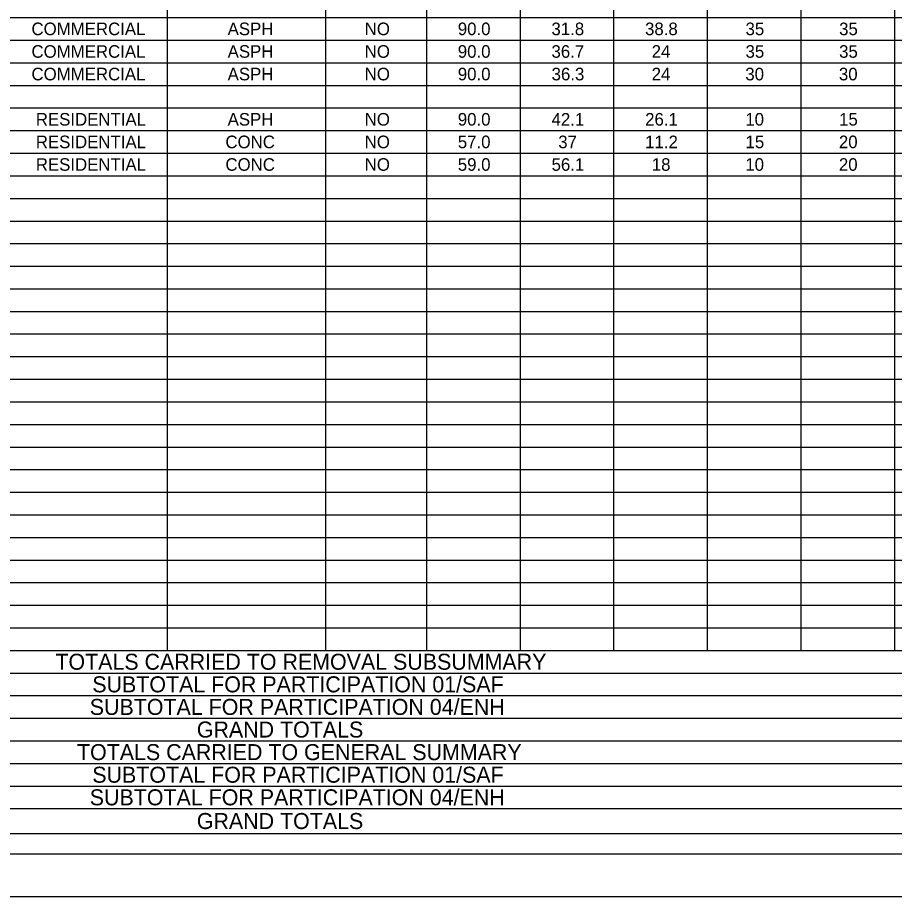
# Model space of a CAD drawing. Extents: x 0 to 680, y 0 to 440.
# Drawn here: x 141.6 to 349, y 0 to 207.7 of the extents above; entities that cross this region are included whole.
import ezdxf

# ---------------------------------------------------------------- set-up
doc = ezdxf.new("R2010")
doc.units = 0
for name, color, linetype in [('Default', 7, 'Continuous'), ('SH_Border', 7, 'Continuous'), ('SH_Cut_Line', 7, 'Continuous')]:
    doc.layers.add(name, color=color, linetype=linetype)

msp = doc.modelspace()

# ---------------------------------------------------------------- linework, layer by layer
at = {"layer": 'Default'}
for p, q in [((177.02, 223.72), (177.02, 207.7)), ((214.41, 223.72), (214.41, 207.7)), ((238.31, 223.72), (238.31, 207.7)), ((260.44, 223.72), (260.44, 207.7)), ((282.57, 223.72), (282.57, 207.7)), ((304.7, 223.72), (304.7, 207.7)), ((326.83, 223.72), (326.83, 207.7)), ((348.96, 223.72), (348.96, 207.7)), ((64.34, 207.7), (214.41, 207.7)), ((177.02, 207.7), (177.02, 202.35)), ((214.41, 207.7), (238.31, 207.7)), ((214.41, 207.7), (214.41, 202.35)), ((238.31, 207.7), (282.57, 207.7)), ((238.31, 207.7), (238.31, 202.35)), ((260.44, 207.7), (260.44, 202.35)), ((282.57, 207.7), (304.7, 207.7)), ((282.57, 207.7), (282.57, 202.35)), ((304.7, 207.7), (348.96, 207.7)), ((304.7, 207.7), (304.7, 202.35)), ((326.83, 207.7), (326.83, 202.35)), ((348.96, 207.7), (371.09, 207.7)), ((348.96, 207.7), (348.96, 202.35)), ((64.34, 202.35), (214.41, 202.35)), ((177.02, 202.35), (177.02, 197.01)), ((214.41, 202.35), (238.31, 202.35)), ((214.41, 202.35), (214.41, 197.01)), ((238.31, 202.35), (282.57, 202.35)), ((238.31, 202.35), (238.31, 197.01)), ((260.44, 202.35), (260.44, 197.01)), ((282.57, 202.35), (304.7, 202.35)), ((282.57, 202.35), (282.57, 197.01)), ((304.7, 202.35), (348.96, 202.35)), ((304.7, 202.35), (304.7, 197.01)), ((326.83, 202.35), (326.83, 197.01)), ((348.96, 202.35), (371.09, 202.35)), ((348.96, 202.35), (348.96, 197.01)), ((64.34, 197.01), (214.41, 197.01)), ((177.02, 197.01), (177.02, 191.67)), ((214.41, 197.01), (238.31, 197.01)), ((214.41, 197.01), (214.41, 191.67)), ((238.31, 197.01), (282.57, 197.01)), ((238.31, 197.01), (238.31, 191.67)), ((260.44, 197.01), (260.44, 191.67)), ((282.57, 197.01), (304.7, 197.01)), ((282.57, 197.01), (282.57, 191.67)), ((304.7, 197.01), (348.96, 197.01)), ((304.7, 197.01), (304.7, 191.67)), ((326.83, 197.01), (326.83, 191.67)), ((348.96, 197.01), (371.09, 197.01)), ((348.96, 197.01), (348.96, 191.67)), ((64.34, 191.67), (214.41, 191.67)), ((177.02, 191.67), (177.02, 186.33)), ((214.41, 191.67), (238.31, 191.67)), ((214.41, 191.67), (214.41, 186.33)), ((238.31, 191.67), (282.57, 191.67)), ((238.31, 191.67), (238.31, 186.33)), ((260.44, 191.67), (260.44, 186.33)), ((282.57, 191.67), (304.7, 191.67)), ((282.57, 191.67), (282.57, 186.33)), ((304.7, 191.67), (348.96, 191.67)), ((304.7, 191.67), (304.7, 186.33)), ((326.83, 191.67), (326.83, 186.33)), ((348.96, 191.67), (371.09, 191.67)), ((348.96, 191.67), (348.96, 186.33)), ((64.34, 186.33), (214.41, 186.33)), ((177.02, 186.33), (177.02, 180.99)), ((214.41, 186.33), (238.31, 186.33)), ((214.41, 186.33), (214.41, 180.99)), ((238.31, 186.33), (282.57, 186.33)), ((238.31, 186.33), (238.31, 180.99)), ((260.44, 186.33), (260.44, 180.99)), ((282.57, 186.33), (304.7, 186.33)), ((282.57, 186.33), (282.57, 180.99)), ((304.7, 186.33), (348.96, 186.33)), ((304.7, 186.33), (304.7, 180.99)), ((326.83, 186.33), (326.83, 180.99)), ((348.96, 186.33), (371.09, 186.33)), ((348.96, 186.33), (348.96, 180.99)), ((64.34, 180.99), (214.41, 180.99)), ((177.02, 180.99), (177.02, 175.65)), ((214.41, 180.99), (238.31, 180.99)), ((214.41, 180.99), (214.41, 175.65)), ((238.31, 180.99), (282.57, 180.99)), ((238.31, 180.99), (238.31, 175.65)), ((260.44, 180.99), (260.44, 175.65)), ((282.57, 180.99), (304.7, 180.99)), ((282.57, 180.99), (282.57, 175.65)), ((304.7, 180.99), (348.96, 180.99)), ((304.7, 180.99), (304.7, 175.65)), ((326.83, 180.99), (326.83, 175.65)), ((348.96, 180.99), (371.09, 180.99)), ((348.96, 180.99), (348.96, 175.65)), ((64.34, 175.65), (214.41, 175.65)), ((177.02, 175.65), (177.02, 170.31)), ((214.41, 175.65), (238.31, 175.65)), ((214.41, 175.65), (214.41, 170.31)), ((238.31, 175.65), (282.57, 175.65)), ((238.31, 175.65), (238.31, 170.31)), ((260.44, 175.65), (260.44, 170.31)), ((282.57, 175.65), (304.7, 175.65)), ((282.57, 175.65), (282.57, 170.31)), ((304.7, 175.65), (348.96, 175.65)), ((304.7, 175.65), (304.7, 170.31)), ((326.83, 175.65), (326.83, 170.31)), ((348.96, 175.65), (371.09, 175.65)), ((348.96, 175.65), (348.96, 170.31)), ((64.34, 170.31), (214.41, 170.31)), ((177.02, 170.31), (177.02, 164.96)), ((214.41, 170.31), (238.31, 170.31)), ((214.41, 170.31), (214.41, 164.96)), ((238.31, 170.31), (282.57, 170.31)), ((238.31, 170.31), (238.31, 164.96)), ((260.44, 170.31), (260.44, 164.96)), ((282.57, 170.31), (304.7, 170.31)), ((282.57, 170.31), (282.57, 164.96)), ((304.7, 170.31), (348.96, 170.31)), ((304.7, 170.31), (304.7, 164.96)), ((326.83, 170.31), (326.83, 164.96)), ((348.96, 170.31), (371.09, 170.31)), ((348.96, 170.31), (348.96, 164.96)), ((64.34, 164.96), (214.41, 164.96)), ((177.02, 164.96), (177.02, 159.62)), ((214.41, 164.96), (238.31, 164.96)), ((214.41, 164.96), (214.41, 159.62)), ((238.31, 164.96), (282.57, 164.96)), ((238.31, 164.96), (238.31, 159.62)), ((260.44, 164.96), (260.44, 159.62)), ((282.57, 164.96), (304.7, 164.96)), ((282.57, 164.96), (282.57, 159.62)), ((304.7, 164.96), (348.96, 164.96)), ((304.7, 164.96), (304.7, 159.62)), ((326.83, 164.96), (326.83, 159.62)), ((348.96, 164.96), (371.09, 164.96)), ((348.96, 164.96), (348.96, 159.62)), ((64.34, 159.62), (214.41, 159.62)), ((177.02, 159.62), (177.02, 154.28)), ((214.41, 159.62), (238.31, 159.62)), ((214.41, 159.62), (214.41, 154.28)), ((238.31, 159.62), (282.57, 159.62)), ((238.31, 159.62), (238.31, 154.28)), ((260.44, 159.62), (260.44, 154.28)), ((282.57, 159.62), (304.7, 159.62)), ((282.57, 159.62), (282.57, 154.28)), ((304.7, 159.62), (348.96, 159.62)), ((304.7, 159.62), (304.7, 154.28)), ((326.83, 159.62), (326.83, 154.28)), ((348.96, 159.62), (371.09, 159.62)), ((348.96, 159.62), (348.96, 154.28)), ((64.34, 154.28), (214.41, 154.28)), ((177.02, 154.28), (177.02, 148.94)), ((214.41, 154.28), (238.31, 154.28)), ((214.41, 154.28), (214.41, 148.94)), ((238.31, 154.28), (282.57, 154.28)), ((238.31, 154.28), (238.31, 148.94)), ((260.44, 154.28), (260.44, 148.94)), ((282.57, 154.28), (304.7, 154.28)), ((282.57, 154.28), (282.57, 148.94)), ((304.7, 154.28), (348.96, 154.28)), ((304.7, 154.28), (304.7, 148.94)), ((326.83, 154.28), (326.83, 148.94)), ((348.96, 154.28), (371.09, 154.28)), ((348.96, 154.28), (348.96, 148.94)), ((64.34, 148.94), (214.41, 148.94)), ((177.02, 148.94), (177.02, 143.6)), ((214.41, 148.94), (238.31, 148.94)), ((214.41, 148.94), (214.41, 143.6)), ((238.31, 148.94), (282.57, 148.94)), ((238.31, 148.94), (238.31, 143.6)), ((260.44, 148.94), (260.44, 143.6)), ((282.57, 148.94), (304.7, 148.94)), ((282.57, 148.94), (282.57, 143.6)), ((304.7, 148.94), (348.96, 148.94)), ((304.7, 148.94), (304.7, 143.6)), ((326.83, 148.94), (326.83, 143.6)), ((348.96, 148.94), (371.09, 148.94)), ((348.96, 148.94), (348.96, 143.6)), ((64.34, 143.6), (214.41, 143.6)), ((177.02, 143.6), (177.02, 138.26)), ((214.41, 143.6), (238.31, 143.6)), ((214.41, 143.6), (214.41, 138.26)), ((238.31, 143.6), (282.57, 143.6)), ((238.31, 143.6), (238.31, 138.26)), ((260.44, 143.6), (260.44, 138.26)), ((282.57, 143.6), (304.7, 143.6)), ((282.57, 143.6), (282.57, 138.26)), ((304.7, 143.6), (348.96, 143.6)), ((304.7, 143.6), (304.7, 138.26)), ((326.83, 143.6), (326.83, 138.26)), ((348.96, 143.6), (371.09, 143.6)), ((348.96, 143.6), (348.96, 138.26)), ((64.34, 138.26), (214.41, 138.26)), ((177.02, 138.26), (177.02, 127.57)), ((214.41, 138.26), (238.31, 138.26)), ((214.41, 138.26), (214.41, 127.57)), ((238.31, 138.26), (282.57, 138.26)), ((238.31, 138.26), (238.31, 127.57)), ((260.44, 138.26), (260.44, 127.57)), ((282.57, 138.26), (304.7, 138.26)), ((282.57, 138.26), (282.57, 127.57)), ((304.7, 138.26), (348.96, 138.26)), ((304.7, 138.26), (304.7, 127.57)), ((326.83, 138.26), (326.83, 127.57)), ((348.96, 138.26), (371.09, 138.26)), ((348.96, 138.26), (348.96, 127.57)), ((64.34, 132.92), (214.41, 132.92)), ((214.41, 132.92), (238.31, 132.92)), ((238.31, 132.92), (282.57, 132.92)), ((282.57, 132.92), (304.7, 132.92)), ((304.7, 132.92), (348.96, 132.92)), ((348.96, 132.92), (371.09, 132.92)), ((64.34, 127.57), (214.41, 127.57)), ((177.02, 127.57), (177.02, 122.23)), ((214.41, 127.57), (238.31, 127.57)), ((214.41, 127.57), (214.41, 122.23)), ((238.31, 127.57), (282.57, 127.57)), ((238.31, 127.57), (238.31, 122.23)), ((260.44, 127.57), (260.44, 122.23)), ((282.57, 127.57), (304.7, 127.57)), ((282.57, 127.57), (282.57, 122.23)), ((304.7, 127.57), (348.96, 127.57)), ((304.7, 127.57), (304.7, 122.23)), ((326.83, 127.57), (326.83, 122.23)), ((348.96, 127.57), (371.09, 127.57)), ((348.96, 127.57), (348.96, 122.23)), ((64.34, 122.23), (214.41, 122.23)), ((177.02, 122.23), (177.02, 116.89)), ((214.41, 122.23), (238.31, 122.23)), ((214.41, 122.23), (214.41, 116.89)), ((238.31, 122.23), (282.57, 122.23)), ((238.31, 122.23), (238.31, 116.89)), ((260.44, 122.23), (260.44, 116.89)), ((282.57, 122.23), (304.7, 122.23)), ((282.57, 122.23), (282.57, 116.89)), ((304.7, 122.23), (348.96, 122.23)), ((304.7, 122.23), (304.7, 116.89)), ((326.83, 122.23), (326.83, 116.89)), ((348.96, 122.23), (371.09, 122.23)), ((348.96, 122.23), (348.96, 116.89)), ((64.34, 116.89), (214.41, 116.89)), ((177.02, 116.89), (177.02, 111.55)), ((214.41, 116.89), (238.31, 116.89)), ((214.41, 116.89), (214.41, 111.55)), ((238.31, 116.89), (282.57, 116.89)), ((238.31, 116.89), (238.31, 111.55)), ((260.44, 116.89), (260.44, 111.55)), ((282.57, 116.89), (304.7, 116.89)), ((282.57, 116.89), (282.57, 111.55)), ((304.7, 116.89), (348.96, 116.89)), ((304.7, 116.89), (304.7, 111.55)), ((326.83, 116.89), (326.83, 111.55)), ((348.96, 116.89), (371.09, 116.89)), ((348.96, 116.89), (348.96, 111.55)), ((64.34, 111.55), (214.41, 111.55)), ((177.02, 111.55), (177.02, 100.87)), ((214.41, 111.55), (238.31, 111.55)), ((214.41, 111.55), (214.41, 100.87)), ((238.31, 111.55), (282.57, 111.55)), ((238.31, 111.55), (238.31, 100.87)), ((260.44, 111.55), (260.44, 100.87)), ((282.57, 111.55), (304.7, 111.55)), ((282.57, 111.55), (282.57, 100.87)), ((304.7, 111.55), (348.96, 111.55)), ((304.7, 111.55), (304.7, 100.87)), ((326.83, 111.55), (326.83, 100.87)), ((348.96, 111.55), (371.09, 111.55)), ((348.96, 111.55), (348.96, 100.87)), ((64.34, 106.21), (214.41, 106.21)), ((214.41, 106.21), (238.31, 106.21)), ((238.31, 106.21), (282.57, 106.21)), ((282.57, 106.21), (304.7, 106.21)), ((304.7, 106.21), (348.96, 106.21)), ((348.96, 106.21), (371.09, 106.21)), ((64.34, 100.87), (214.41, 100.87)), ((177.02, 100.87), (177.02, 95.53)), ((214.41, 100.87), (238.31, 100.87)), ((214.41, 100.87), (214.41, 95.53)), ((238.31, 100.87), (282.57, 100.87)), ((238.31, 100.87), (238.31, 95.53)), ((260.44, 100.87), (260.44, 95.53)), ((282.57, 100.87), (304.7, 100.87)), ((282.57, 100.87), (282.57, 95.53)), ((304.7, 100.87), (348.96, 100.87)), ((304.7, 100.87), (304.7, 95.53)), ((326.83, 100.87), (326.83, 95.53)), ((348.96, 100.87), (371.09, 100.87)), ((348.96, 100.87), (348.96, 95.53)), ((64.34, 95.53), (214.41, 95.53)), ((177.02, 95.53), (177.02, 90.18)), ((214.41, 95.53), (238.31, 95.53)), ((214.41, 95.53), (214.41, 90.18)), ((238.31, 95.53), (282.57, 95.53)), ((238.31, 95.53), (238.31, 90.18)), ((260.44, 95.53), (260.44, 90.18)), ((282.57, 95.53), (304.7, 95.53)), ((282.57, 95.53), (282.57, 90.18)), ((304.7, 95.53), (348.96, 95.53)), ((304.7, 95.53), (304.7, 90.18)), ((326.83, 95.53), (326.83, 90.18)), ((348.96, 95.53), (371.09, 95.53)), ((348.96, 95.53), (348.96, 90.18)), ((64.34, 90.18), (214.41, 90.18)), ((177.02, 90.18), (177.02, 84.84)), ((214.41, 90.18), (238.31, 90.18)), ((214.41, 90.18), (214.41, 84.84)), ((238.31, 90.18), (282.57, 90.18)), ((238.31, 90.18), (238.31, 84.84)), ((260.44, 90.18), (260.44, 84.84)), ((282.57, 90.18), (304.7, 90.18)), ((282.57, 90.18), (282.57, 84.84)), ((304.7, 90.18), (348.96, 90.18)), ((304.7, 90.18), (304.7, 84.84)), ((326.83, 90.18), (326.83, 84.84)), ((348.96, 90.18), (371.09, 90.18)), ((348.96, 90.18), (348.96, 84.84)), ((64.34, 84.84), (214.41, 84.84)), ((177.02, 84.84), (177.02, 74.16)), ((214.41, 84.84), (238.31, 84.84)), ((214.41, 84.84), (214.41, 74.16)), ((238.31, 84.84), (282.57, 84.84)), ((238.31, 84.84), (238.31, 74.16)), ((260.44, 84.84), (260.44, 74.16)), ((282.57, 84.84), (304.7, 84.84)), ((282.57, 84.84), (282.57, 74.16)), ((304.7, 84.84), (348.96, 84.84)), ((304.7, 84.84), (304.7, 74.16)), ((326.83, 84.84), (326.83, 74.16)), ((348.96, 84.84), (371.09, 84.84)), ((348.96, 84.84), (348.96, 74.16)), ((64.34, 79.5), (214.41, 79.5)), ((214.41, 79.5), (238.31, 79.5)), ((238.31, 79.5), (282.57, 79.5)), ((282.57, 79.5), (304.7, 79.5)), ((304.7, 79.5), (348.96, 79.5)), ((348.96, 79.5), (371.09, 79.5)), ((64.34, 74.16), (214.41, 74.16)), ((177.02, 74.16), (177.02, 68.82)), ((214.41, 74.16), (238.31, 74.16)), ((214.41, 74.16), (214.41, 68.82)), ((238.31, 74.16), (282.57, 74.16)), ((238.31, 74.16), (238.31, 68.82)), ((260.44, 74.16), (260.44, 68.82)), ((282.57, 74.16), (304.7, 74.16)), ((282.57, 74.16), (282.57, 68.82)), ((304.7, 74.16), (348.96, 74.16)), ((304.7, 74.16), (304.7, 68.82)), ((326.83, 74.16), (326.83, 68.82)), ((348.96, 74.16), (371.09, 74.16)), ((348.96, 74.16), (348.96, 68.82)), ((64.34, 68.82), (214.41, 68.82)), ((177.02, 68.82), (177.02, 63.48)), ((214.41, 68.82), (238.31, 68.82)), ((214.41, 68.82), (214.41, 63.48)), ((238.31, 68.82), (282.57, 68.82)), ((238.31, 68.82), (238.31, 63.48)), ((260.44, 68.82), (260.44, 63.48)), ((282.57, 68.82), (304.7, 68.82)), ((282.57, 68.82), (282.57, 63.48)), ((304.7, 68.82), (348.96, 68.82)), ((304.7, 68.82), (304.7, 63.48)), ((326.83, 68.82), (326.83, 63.48)), ((348.96, 68.82), (371.09, 68.82)), ((348.96, 68.82), (348.96, 63.48)), ((64.34, 63.48), (214.41, 63.48)), ((177.02, 63.48), (177.02, 58.14)), ((214.41, 63.48), (238.31, 63.48)), ((214.41, 63.48), (214.41, 58.14)), ((238.31, 63.48), (282.57, 63.48)), ((238.31, 63.48), (238.31, 58.14)), ((260.44, 63.48), (260.44, 58.14)), ((282.57, 63.48), (304.7, 63.48)), ((282.57, 63.48), (282.57, 58.14)), ((304.7, 63.48), (348.96, 63.48)), ((304.7, 63.48), (304.7, 58.14)), ((326.83, 63.48), (326.83, 58.14)), ((348.96, 63.48), (371.09, 63.48)), ((348.96, 63.48), (348.96, 58.14)), ((64.34, 58.14), (214.41, 58.14)), ((214.41, 58.14), (238.31, 58.14)), ((238.31, 58.14), (282.57, 58.14)), ((282.57, 58.14), (304.7, 58.14)), ((304.7, 58.14), (348.96, 58.14)), ((348.96, 58.14), (371.09, 58.14)), ((64.34, 52.79), (214.41, 52.79)), ((214.41, 52.79), (238.31, 52.79)), ((238.31, 52.79), (282.57, 52.79)), ((282.57, 52.79), (304.7, 52.79)), ((304.7, 52.79), (348.96, 52.79)), ((348.96, 52.79), (371.09, 52.79)), ((64.34, 47.45), (214.41, 47.45)), ((214.41, 47.45), (238.31, 47.45)), ((238.31, 47.45), (282.57, 47.45)), ((282.57, 47.45), (304.7, 47.45)), ((304.7, 47.45), (348.96, 47.45)), ((348.96, 47.45), (371.09, 47.45)), ((64.34, 42.11), (214.41, 42.11)), ((214.41, 42.11), (238.31, 42.11)), ((238.31, 42.11), (282.57, 42.11)), ((282.57, 42.11), (304.7, 42.11)), ((304.7, 42.11), (348.96, 42.11)), ((348.96, 42.11), (371.09, 42.11)), ((64.34, 36.77), (214.41, 36.77)), ((214.41, 36.77), (238.31, 36.77)), ((238.31, 36.77), (282.57, 36.77)), ((282.57, 36.77), (304.7, 36.77)), ((304.7, 36.77), (348.96, 36.77)), ((348.96, 36.77), (371.09, 36.77)), ((64.34, 31.43), (214.41, 31.43)), ((214.41, 31.43), (238.31, 31.43)), ((238.31, 31.43), (282.57, 31.43)), ((282.57, 31.43), (304.7, 31.43)), ((304.7, 31.43), (348.96, 31.43)), ((348.96, 31.43), (371.09, 31.43)), ((64.34, 26.09), (214.41, 26.09)), ((214.41, 26.09), (238.31, 26.09)), ((238.31, 26.09), (282.57, 26.09)), ((282.57, 26.09), (304.7, 26.09)), ((304.7, 26.09), (348.96, 26.09)), ((348.96, 26.09), (371.09, 26.09)), ((64.34, 20.75), (214.41, 20.75)), ((214.41, 20.75), (238.31, 20.75)), ((238.31, 20.75), (282.57, 20.75)), ((282.57, 20.75), (304.7, 20.75)), ((304.7, 20.75), (348.96, 20.75)), ((348.96, 20.75), (371.09, 20.75)), ((64.34, 14.9), (214.41, 14.9)), ((214.41, 14.9), (238.31, 14.9)), ((238.31, 14.9), (282.57, 14.9)), ((282.57, 14.9), (304.7, 14.9)), ((304.7, 14.9), (348.96, 14.9)), ((348.96, 14.9), (371.09, 14.9))]:
    msp.add_line(p, q, dxfattribs=at)
at = {"layer": 'SH_Border'}
msp.add_lwpolyline([(30, 430), (670, 430), (670, 10), (30, 10)], close=True, dxfattribs=at)
at = {"layer": 'SH_Cut_Line'}
msp.add_lwpolyline([(0, 0), (680, 0), (680, 440), (0, 440)], close=True, dxfattribs=at)

# ---------------------------------------------------------------- texts
at = {"layer": 'Default'}
for s, height, p in [('COMMERCIAL', 2.973, (144.92, 203.54)), ('ASPH', 2.973, (191.3, 203.54)), ('NO', 2.973, (223.71, 203.54)), ('90.0', 2.973, (245.72, 203.54)), ('31.8', 2.973, (267.86, 203.54)), ('38.8', 2.973, (289.99, 203.54)), ('35', 2.973, (313.75, 203.54)), ('35', 2.973, (335.88, 203.54)), ('COMMERCIAL', 2.973, (144.92, 198.2)), ('ASPH', 2.973, (191.3, 198.2)), ('NO', 2.973, (223.71, 198.2)), ('90.0', 2.973, (245.72, 198.2)), ('36.7', 2.973, (267.87, 198.2)), ('24', 2.973, (291.56, 198.2)), ('35', 2.973, (313.75, 198.2)), ('35', 2.973, (335.88, 198.2)), ('COMMERCIAL', 2.973, (144.92, 192.86)), ('ASPH', 2.973, (191.3, 192.86)), ('NO', 2.973, (223.71, 192.86)), ('90.0', 2.973, (245.72, 192.86)), ('36.3', 2.973, (267.9, 192.86)), ('24', 2.973, (291.56, 192.86)), ('30', 2.973, (313.7, 192.86)), ('30', 2.973, (335.83, 192.86)), ('RESIDENTIAL', 2.9727, (145.94, 182.17)), ('ASPH', 2.973, (191.3, 182.17)), ('NO', 2.973, (223.71, 182.17)), ('90.0', 2.973, (245.72, 182.17)), ('42.1', 2.973, (267.89, 182.17)), ('26.1', 2.973, (290.02, 182.17)), ('10', 2.973, (313.7, 182.17)), ('15', 2.973, (335.88, 182.17)), ('RESIDENTIAL', 2.9727, (145.94, 176.83)), ('CONC', 2.973, (190.78, 176.83)), ('NO', 2.973, (223.71, 176.83)), ('57.0', 2.973, (245.72, 176.83)), ('37', 2.973, (269.47, 176.83)), ('11.2', 2.973, (290.02, 176.83)), ('15', 2.973, (313.75, 176.83)), ('20', 2.973, (335.83, 176.83)), ('RESIDENTIAL', 2.9727, (145.94, 171.49)), ('CONC', 2.973, (190.78, 171.49)), ('NO', 2.973, (223.71, 171.49)), ('59.0', 2.973, (245.72, 171.49)), ('56.1', 2.973, (267.89, 171.49)), ('18', 2.973, (291.59, 171.49)), ('10', 2.973, (313.7, 171.49)), ('20', 2.973, (335.83, 171.49)), ('TOTALS CARRIED TO REMOVAL SUBSUMMARY', 3.7835, (150.57, 53.57)), ('SUBTOTAL FOR PARTICIPATION 01/SAF', 3.7835, (159.3, 48.23)), ('SUBTOTAL FOR PARTICIPATION 04/ENH', 3.7835, (158.7, 42.89)), ('GRAND TOTALS', 3.7835, (184.01, 37.55)), ('TOTALS CARRIED TO GENERAL SUMMARY', 3.7835, (155.68, 32.21)), ('SUBTOTAL FOR PARTICIPATION 01/SAF', 3.7835, (159.3, 26.87)), ('SUBTOTAL FOR PARTICIPATION 04/ENH', 3.7835, (158.7, 21.53)), ('GRAND TOTALS', 3.7835, (184.01, 15.93))]:
    msp.add_text(s, height=height, dxfattribs=at).set_placement(p)

doc.saveas('drawing.dxf')
